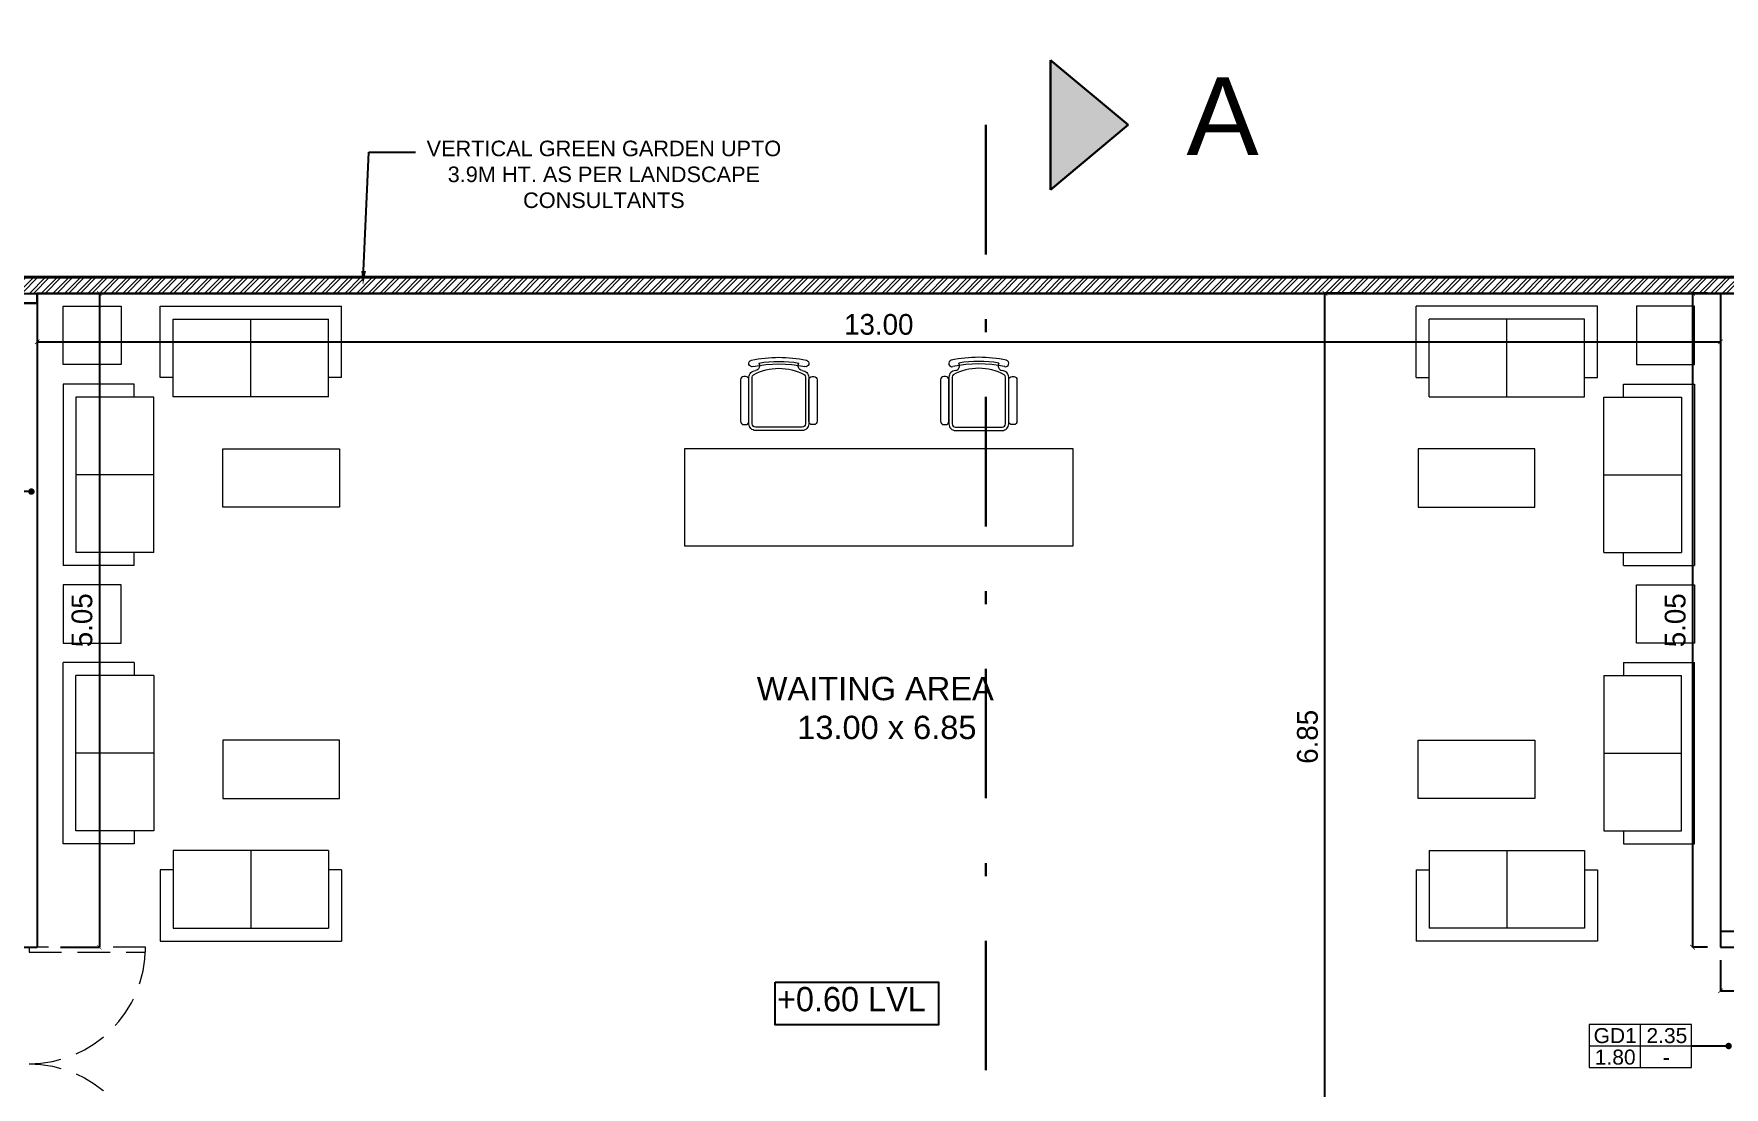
# Model space of a CAD drawing. Header units: metres. Extents: x 494 to 1845, y -666 to 1061.
# Drawn here: x 1489.76 to 1502.81, y 276.82 to 284.95 of the extents above; entities that cross this region are included whole.
import ezdxf
from ezdxf import colors
from ezdxf.entities.mleader import LeaderData, LeaderLine
from ezdxf.math import Vec2, Vec3

# ---------------------------------------------------------------- set-up
doc = ezdxf.new("R2010")
doc.units = ezdxf.units.M
doc.header["$MEASUREMENT"] = 0
for name, pattern in [('1', [0]), ('141011 - Typical Flr Plans -1 - 1.5 & 1-2 BHK_ Kolshet Namrata1$0$HIDDEN', [0.375, 0.25, -0.125]), ('DASHDOTX2', [2, 1, -0.5, 0, -0.5])]:
    doc.linetypes.add(name, pattern=pattern)
doc.layers.get('Defpoints').update_dxf_attribs({"color": 12})
for name, color, linetype, lineweight in [('ARCHITECTURAL COMMENTS', 2, 'Continuous', 30), ('DIMENSION', 8, 'Continuous', 5), ('VDA-DOOR', 23, 'Continuous', 5), ('VDA-DW TAGS', 4, 'Continuous', 9), ('VDA-HATCH', 8, 'Continuous', 9), ('VDA-WALL', 250, 'Continuous', 25), ('VDA_FURNITURE', 8, 'Continuous', 13)]:
    doc.layers.add(name, color=color, linetype=linetype, lineweight=lineweight)
for name, color, linetype in [('PLOT - SURVEY', 1, '1'), ('VDA DIMENSION', 8, 'Continuous'), ('VDA-TEXT', 250, '1'), ('VDA-WALL BELOW', 8, 'Continuous'), ('VDA_ROOF', 250, 'Continuous')]:
    doc.layers.add(name, color=color, linetype=linetype)
doc.styles.add('arial', font='arial.ttf', dxfattribs={"height": 0.3})
doc.styles.add('RS', font='GOTHIC.TTF')
doc.styles.get("Standard").update_dxf_attribs({"font": 'arial.ttf'})
doc.dimstyles.new('SMALL-1', dxfattribs={"dimtxt": 0.16, "dimasz": 0.035, "dimexe": 0, "dimexo": 0.1, "dimgap": 0.05, "dimtad": 1, "dimzin": 0, "dimdsep": 46, "dimtxsty": 'RS', "dimblk": 'DOT', "dimcen": 2.5, "dimclrd": 256, "dimclre": 256, "dimclrt": 5, "dimadec": 0, "dimazin": 0, "dimtfac": 1, "dimtdec": 3, "dimtofl": 0, "dimtmove": 0, "dimatfit": 3, "dimfxl": 0, "dimtolj": 1, "dimtzin": 0, "dimarcsym": 0})

# ---------------------------------------------------------------- blocks, each defined once
blk = doc.blocks.new('zw$ADB1')
at = {"linetype": 'DASHDOTX2', "lineweight": 30}
blk.add_hatch(color=1, dxfattribs=at).paths.add_polyline_path([(0, 0), (0.5, 0.6), (1, 0)])
at = {"color": 1, "linetype": 'DASHDOTX2', "lineweight": 30}
for p, q in [((0, 0), (0.5, 0.6)), ((1, 0), (0.5, 0.6)), ((0, 0), (1, 0))]:
    blk.add_line(p, q, dxfattribs=at)
blk = doc.blocks.new('SADFASDFS')
at = {"color": 1, "linetype": 'DASHDOTX2', "lineweight": 30}
blk.add_line((11.972, 10.163), (11.972, -5.337), dxfattribs=at)
at = {"color": 1, "linetype": 'DASHDOTX2', "lineweight": 30, "rotation": 270}
blk.add_blockref('zw$ADB1', (12.472, 10.663), dxfattribs=at)
at = {"insert": (14.081, 10.53), "char_height": 0.6, "width": 1.06935, "attachment_point": 3, "style": 'arial'}
blk.add_mtext('{\\C1;A}', dxfattribs=at)
blk = doc.blocks.new('2 seat sofa')
at = {"layer": 'VDA_FURNITURE'}
for p, q in [((0, 0), (1.4, 0)), ((0, -0.55), (0, 0)), ((0.1, -0.7), (0.1, -0.1)), ((0.1, -0.7), (0.1, -0.1)), ((0.1, -0.1), (1.3, -0.1)), ((0.7, -0.7), (0.7, -0.1)), ((1.3, -0.7), (1.3, -0.1)), ((1.4, -0.55), (1.4, 0)), ((0.1, -0.55), (0, -0.55)), ((1.4, -0.55), (1.3, -0.55)), ((1.3, -0.7), (0.1, -0.7))]:
    blk.add_line(p, q, dxfattribs=at)
blk = doc.blocks.new('fdasfdsaf')
at = {"layer": 'VDA_FURNITURE'}
blk.add_lwpolyline([(0, 0), (0.45, 0), (0.45, -0.45), (0, -0.45)], close=True, dxfattribs=at)
blk = doc.blocks.new('side table')
at = {"layer": 'VDA_FURNITURE'}
blk.add_lwpolyline([(0, 0), (0.9, 0), (0.9, -0.45), (0, -0.45)], close=True, dxfattribs=at)
blk = doc.blocks.new('chair')
at = {"layer": 'VDA_FURNITURE'}
for p, q in [((-0.231, -0.511), (-0.231, -0.511)), ((0.231, -0.511), (0.231, -0.511))]:
    blk.add_line(p, q, dxfattribs=at)
for points in [[(0.18, -0.462), (0.18, -0.462, 0.414214), (0.231, -0.411), (0.231, -0.051, 0.414214), (0.18, 0), (-0.18, 0, 0.414214), (-0.231, -0.051), (-0.231, -0.411, 0.414214), (-0.18, -0.462)], [(0.197, -0.43, 0.211652), (0.205, -0.411), (0.205, -0.051, 0.414214), (0.18, -0.026), (-0.18, -0.026, 0.414214), (-0.205, -0.051), (-0.205, -0.411, 0.211652), (-0.197, -0.43)]]:
    blk.add_lwpolyline(points, format="xyb", dxfattribs=at)
for points in [[(-0.27, -0.045), (-0.257, -0.045, -0.414214), (-0.231, -0.071), (-0.231, -0.392, -0.414214), (-0.257, -0.417), (-0.27, -0.417, -0.414214), (-0.295, -0.392), (-0.295, -0.071, -0.414214)], [(0.27, -0.045), (0.257, -0.045, 0.414214), (0.231, -0.071), (0.231, -0.392, 0.414214), (0.257, -0.417), (0.27, -0.417, 0.414214), (0.295, -0.392), (0.295, -0.071, 0.414214)]]:
    blk.add_lwpolyline(points, format="xyb", close=True, dxfattribs=at)
for centre, radius, start, end in [((-0.206, -0.518), 0.0257, 163.7398, 255.8623), ((-0.206, -0.518), 0.0257, 75.8623, 163.7398), ((0, 0.487), 1.001, 258.4635, 281.5365), ((0, -0.068), 0.412, 241.4547, 298.5453), ((-0.188, -0.5), 0.0389, 327.8157, 77.159), ((0, 0.487), 1.02, 261.2358, 278.7642), ((0.188, -0.5), 0.0389, 102.841, 212.1843), ((0.206, -0.518), 0.0257, 16.2602, 104.1377), ((0.206, -0.518), 0.0257, 284.1377, 16.2602), ((0, 0.485), 1.05, 258.3098, 281.6902)]:
    blk.add_arc(centre, radius, start, end, dxfattribs=at)
blk = doc.blocks.new('reception')
at = {"layer": 'VDA_FURNITURE'}
blk.add_lwpolyline([(3, -0.75), (3, 0), (0, 0), (0, -0.75)], close=True, dxfattribs=at)
blk = doc.blocks.new('reception table')
at = {"layer": 'VDA_FURNITURE', "xscale": -1, "rotation": 180}
blk.add_blockref('chair', (0.728, 0.891), dxfattribs=at)
at = {"layer": 'VDA_FURNITURE', "rotation": 180}
blk.add_blockref('chair', (2.272, 0.891), dxfattribs=at)
at = {"layer": 'VDA_FURNITURE'}
blk.add_blockref('reception', (0, 0.75), dxfattribs=at)
blk = doc.blocks.new('_ArchTick')
at = {"color": 0, "linetype": 'ByBlock', "const_width": 0.15}
blk.add_lwpolyline([(-0.5, -0.5), (0.5, 0.5)], dxfattribs=at)
blk = doc.blocks.new('*D78')
at = {"layer": 'Defpoints', "color": 0}
for p in [(1489.785, 282.887), (1502.785, 282.887), (1502.785, 282.575)]:
    blk.add_point(p, dxfattribs=at)
at = {"layer": 'VDA DIMENSION', "lineweight": -2}
for p, q in [((1489.785, 282.787), (1489.785, 282.575)), ((1502.785, 282.787), (1502.785, 282.575)), ((1489.785, 282.575), (1502.785, 282.575))]:
    blk.add_line(p, q, dxfattribs=at)
at = {"layer": 'VDA DIMENSION', "lineweight": -2, "xscale": 0.035, "yscale": 0.035, "zscale": 0.035, "rotation": 180}
blk.add_blockref('_ArchTick', (1489.785, 282.575), dxfattribs=at)
at = {"layer": 'VDA DIMENSION', "lineweight": -2, "xscale": 0.035, "yscale": 0.035, "zscale": 0.035}
blk.add_blockref('_ArchTick', (1502.785, 282.575), dxfattribs=at)
at = {"layer": 'VDA DIMENSION', "color": 5, "insert": (1496.285, 282.709), "char_height": 0.16, "attachment_point": 5, "style": 'RS'}
blk.add_mtext('\\A1;13.00', dxfattribs=at)
blk = doc.blocks.new('*D79')
at = {"layer": 'Defpoints', "color": 0}
for p in [(1499.73, 282.95), (1500.71, 282.95), (1500.71, 276.1)]:
    blk.add_point(p, dxfattribs=at)
at = {"layer": 'VDA DIMENSION', "lineweight": -2}
for p, q in [((1500.03, 282.95), (1499.73, 282.95)), ((1499.73, 276.1), (1499.73, 282.95)), ((1500.03, 276.1), (1499.73, 276.1))]:
    blk.add_line(p, q, dxfattribs=at)
at = {"layer": 'VDA DIMENSION', "lineweight": -2, "xscale": 0.035, "yscale": 0.035, "zscale": 0.035}
for p, rotation in [((1499.73, 282.95), 90), ((1499.73, 276.1), 270)]:
    blk.add_blockref('_ArchTick', p, dxfattribs=dict(at, rotation=rotation))
at = {"layer": 'VDA DIMENSION', "color": 5, "insert": (1499.596, 279.525), "char_height": 0.16, "attachment_point": 5, "rotation": 90, "style": 'RS'}
blk.add_mtext('\\A1;6.85', dxfattribs=at)
blk = doc.blocks.new('*D88')
at = {"layer": 'Defpoints', "color": 0}
for p in [(1502.785, 282.95), (1502.57, 277.9), (1502.785, 277.9)]:
    blk.add_point(p, dxfattribs=at)
at = {"layer": 'VDA DIMENSION', "lineweight": -2}
for p, q in [((1502.685, 282.95), (1502.57, 282.95)), ((1502.57, 282.95), (1502.57, 277.9)), ((1502.685, 277.9), (1502.57, 277.9))]:
    blk.add_line(p, q, dxfattribs=at)
at = {"layer": 'VDA DIMENSION', "lineweight": -2, "xscale": 0.035, "yscale": 0.035, "zscale": 0.035}
for p, rotation in [((1502.57, 282.95), 90), ((1502.57, 277.9), 270)]:
    blk.add_blockref('_ArchTick', p, dxfattribs=dict(at, rotation=rotation))
at = {"layer": 'VDA DIMENSION', "color": 5, "insert": (1502.436, 280.425), "char_height": 0.16, "attachment_point": 5, "rotation": 90, "style": 'RS'}
blk.add_mtext('\\A1;5.05', dxfattribs=at)
blk = doc.blocks.new('*D89')
at = {"layer": 'Defpoints', "color": 0}
for p in [(1502.785, 277.9), (1516.66, 277.9), (1516.66, 277.564)]:
    blk.add_point(p, dxfattribs=at)
at = {"layer": 'VDA DIMENSION', "lineweight": -2}
for p, q in [((1502.785, 277.8), (1502.785, 277.564)), ((1516.66, 277.8), (1516.66, 277.564)), ((1502.785, 277.564), (1516.66, 277.564))]:
    blk.add_line(p, q, dxfattribs=at)
at = {"layer": 'VDA DIMENSION', "lineweight": -2, "xscale": 0.035, "yscale": 0.035, "zscale": 0.035, "rotation": 180}
blk.add_blockref('_ArchTick', (1502.785, 277.564), dxfattribs=at)
at = {"layer": 'VDA DIMENSION', "lineweight": -2, "xscale": 0.035, "yscale": 0.035, "zscale": 0.035}
blk.add_blockref('_ArchTick', (1516.66, 277.564), dxfattribs=at)
at = {"layer": 'VDA DIMENSION', "color": 5, "insert": (1509.723, 277.698), "char_height": 0.16, "attachment_point": 5, "style": 'RS'}
blk.add_mtext('\\A1;13.88', dxfattribs=at)
blk = doc.blocks.new('*D90')
at = {"layer": 'Defpoints', "color": 0}
for p in [(1489.785, 282.95), (1489.785, 277.9), (1490.266, 277.9)]:
    blk.add_point(p, dxfattribs=at)
at = {"layer": 'VDA DIMENSION', "lineweight": -2}
for p, q in [((1489.966, 282.95), (1490.266, 282.95)), ((1490.266, 282.95), (1490.266, 277.9)), ((1489.966, 277.9), (1490.266, 277.9))]:
    blk.add_line(p, q, dxfattribs=at)
at = {"layer": 'VDA DIMENSION', "lineweight": -2, "xscale": 0.035, "yscale": 0.035, "zscale": 0.035}
for p, rotation in [((1490.266, 282.95), 90), ((1490.266, 277.9), 270)]:
    blk.add_blockref('_ArchTick', p, dxfattribs=dict(at, rotation=rotation))
at = {"layer": 'VDA DIMENSION', "color": 5, "insert": (1490.132, 280.425), "char_height": 0.16, "attachment_point": 5, "rotation": 90, "style": 'RS'}
blk.add_mtext('\\A1;5.05', dxfattribs=at)
blk = doc.blocks.new('_Dot')
at = {"color": 0, "linetype": 'ByBlock', "lineweight": -2}
blk.add_line((-0.5, 0), (-1, 0), dxfattribs=at)
at = {"color": 0, "linetype": 'ByBlock', "const_width": 0.5}
blk.add_lwpolyline([(-0.25, 0, 1), (0.25, 0, 1)], format="xyb", close=True, dxfattribs=at)
blk = doc.blocks.new('D1')
at = {"layer": 'VDA-DW TAGS'}
for p, q in [((1407.798, 273.644), (1407.798, 273.975)), ((1408.193, 273.809), (1407.403, 273.809))]:
    blk.add_line(p, q, dxfattribs=at)
blk.add_lwpolyline([(1408.193, 273.975), (1407.403, 273.975), (1407.403, 273.644), (1408.193, 273.644)], close=True, dxfattribs=at)
at = {"layer": 'VDA-DW TAGS', "char_height": 0.116, "attachment_point": 8, "style": 'arial'}
for s, insert, width in [('GD1', (1407.603, 273.83), 0.28229), ('2.35', (1408.002, 273.83), 0.40166), ('1.80', (1407.603, 273.664), 0.27584), ('-', (1407.998, 273.664), 0.36617)]:
    blk.add_mtext(s, dxfattribs=dict(at, insert=insert, width=width))
blk = doc.blocks.new('afasfdas')
at = {"layer": 'VDA-DOOR', "color": 5, "linetype": '141011 - Typical Flr Plans -1 - 1.5 & 1-2 BHK_ Kolshet Namrata1$0$HIDDEN'}
for p, q in [((-0.038, -0.001), (-0.038, -0.9)), ((0, -0.001), (-0.038, -0.001)), ((0, -0.9), (0, -0.001)), ((-0.038, -0.9), (0, -0.9))]:
    blk.add_line(p, q, dxfattribs=at)
blk.add_arc((0, 0), 0.9, 180.0425, 270, dxfattribs=at)
blk = doc.blocks.new('DFSDFASDFASD')
at = {"layer": 'VDA_ROOF', "color": 5, "lineweight": 30, "ltscale": 4}
blk.add_lwpolyline([(43.72, 7.876), (16.866, 4.45), (-16.85, 4.45), (-16.85, -6.375), (7.45, -6.375), (7.45, -7.275), (43.72, -7.275), (43.72, -3.8), (45.045, -3.8), (45.045, 0.825), (43.72, 0.825)], close=True, dxfattribs=at)

msp = doc.modelspace()

# ---------------------------------------------------------------- hatches: boundary and pattern name
at = {"layer": 'VDA-HATCH'}
h = msp.add_hatch(dxfattribs=at)
h.set_pattern_fill('ANSI32', color=256, scale=0.17)
h.set_pattern_definition([(45, (87.54308, 2.66939), (-0.0450780573, 0.0450780573), []), (45, (87.573134, 2.66939), (-0.0450780573, 0.0450780573), [])])
h.paths.add_polyline_path([(1539.2103, 285.3516), (1539.2092, 285.4775), (1520.3759, 283.0747), (1489.6603, 283.0747), (1489.6603, 282.9497), (1520.3839, 282.9497)])
h.paths.add_polyline_path([(1501.9103, 272.5497), (1501.9103, 272.6747), (1502.7853, 272.6747), (1502.7853, 276.0997), (1502.8478, 276.0997), (1502.9103, 276.0997), (1502.9103, 272.6747), (1503.5103, 272.6747), (1503.5103, 272.5497)])
h.paths.add_polyline_path([(1507.8353, 272.5497), (1507.8353, 272.6747), (1508.4353, 272.6747), (1508.4353, 276.0997), (1508.5603, 276.0997), (1508.5603, 272.6747), (1509.1603, 272.6747), (1509.1603, 272.5497)])
h.paths.add_polyline_path([(1505.0103, 272.5497), (1505.0103, 272.6747), (1505.6103, 272.6747), (1505.6103, 276.0997), (1505.7353, 276.0997), (1505.7353, 272.6747), (1506.3353, 272.6747), (1506.3353, 272.5497)])
h.paths.add_polyline_path([(1510.6603, 272.5497), (1510.6603, 272.6747), (1511.2603, 272.6747), (1511.2603, 276.0997), (1511.3853, 276.0997), (1511.3853, 272.5497)])
h.paths.add_polyline_path([(1544.2803, 281.8623), (1544.2803, 281.9498), (1545.0053, 281.9498), (1545.0053, 281.8248), (1544.4053, 281.8248), (1544.4053, 280.6248), (1544.2803, 280.6248)])
h.paths.add_polyline_path([(1541.4739, 285.7664), (1542.4286, 285.8882), (1542.6022, 285.9104), (1542.6287, 285.9138), (1543.4823, 286.0227), (1543.4981, 285.8987), (1541.4897, 285.6424)])
h.paths.add_polyline_path([(1546.8053, 286.4466), (1546.9303, 286.4466), (1546.9303, 281.5248), (1546.8053, 281.5248)])
h.paths.add_polyline_path([(1545.2678, 286.2505), (1545.2836, 286.1265), (1546.8053, 286.3206), (1546.8053, 286.4466)])
h.paths.add_polyline_path([(1524.4853, 272.0497), (1524.4853, 275.0747), (1524.6103, 275.0747), (1524.6103, 272.0497)])
h.paths.add_polyline_path([(1524.3353, 275.9747), (1524.3353, 276.0997), (1526.9853, 276.0997), (1526.9853, 275.9747)])
h.paths.add_polyline_path([(1526.9853, 273.7997), (1527.1103, 273.7997), (1527.1103, 271.6497), (1526.9853, 271.6497)])
h.paths.add_polyline_path([(1545.7553, 281.8248), (1545.7553, 281.9498), (1546.8053, 281.9498), (1546.8053, 281.8248)])
h.paths.add_polyline_path([(1525.9603, 273.5247), (1526.9853, 273.5247), (1526.9853, 273.6497), (1525.9603, 273.6497)])
h.paths.add_polyline_path([(1511.2603, 271.6497), (1511.2603, 271.7747), (1512.0166, 271.7747), (1512.0166, 271.6497)])
h.paths.add_polyline_path([(1513.5166, 271.6497), (1513.5166, 271.7747), (1514.7791, 271.7747), (1514.7791, 271.6497)])
h.paths.add_polyline_path([(1511.2603, 272.5497), (1511.2603, 271.7747), (1511.3853, 271.7747), (1511.3853, 272.5497)])
h.paths.add_polyline_path([(1523.7353, 273.0747), (1524.4853, 273.0747), (1524.4853, 273.1997), (1523.7353, 273.1997)])
h.paths.add_polyline_path([(1539.2103, 285.4776), (1539.2103, 285.3516), (1539.7042, 285.4146), (1539.6884, 285.5386)])
h.paths.add_polyline_path([(1525.9603, 272.0497), (1525.9603, 272.7747), (1526.0853, 272.7747), (1526.0853, 272.0497)])
h.paths.add_polyline_path([(1523.8853, 274.6975), (1524.4853, 274.6975), (1524.4853, 274.8225), (1523.8853, 274.8225)])
h.paths.add_polyline_path([(1524.0353, 272.0497), (1524.0353, 272.1747), (1524.4853, 272.1747), (1524.4853, 272.0497)])
h.paths.add_polyline_path([(1522.9853, 272.0497), (1522.9853, 272.1747), (1523.4353, 272.1747), (1523.4353, 272.0497)])
h.paths.add_polyline_path([(1536.5353, 281.5248), (1536.6603, 281.5248), (1536.6603, 281.9498), (1536.5353, 281.9498), (1536.5353, 281.5248)])
h.paths.add_polyline_path([(1539.0853, 281.5248), (1539.0853, 281.9498), (1539.2103, 281.9498), (1539.2103, 281.5248)])
h.paths.add_polyline_path([(1541.9053, 281.5248), (1541.9053, 281.9498), (1542.0303, 281.9498), (1542.0303, 281.5248), (1541.9053, 281.5248)])
h.paths.add_polyline_path([(1525.9603, 272.0497), (1525.5853, 272.0497), (1525.5853, 272.1747), (1525.9603, 272.1747)])
h.paths.add_polyline_path([(1524.6103, 272.0497), (1524.6103, 272.1747), (1524.9853, 272.1747), (1524.9853, 272.0497)])
h.paths.add_polyline_path([(1546.8053, 280.6248), (1546.9303, 280.6248), (1546.9303, 280.9248), (1546.8053, 280.9248)])
h.paths.add_polyline_path([(1526.0853, 272.0497), (1526.0853, 272.1747), (1526.2353, 272.1747), (1526.2353, 272.0497)])
h.paths.add_polyline_path([(1526.9853, 272.0497), (1526.8353, 272.0497), (1526.8353, 272.1747), (1526.9853, 272.1747)])
h.paths.add_polyline_path([(1516.2791, 271.7747), (1516.2791, 271.6497), (1522.9853, 271.6497), (1522.9853, 276.0997), (1518.2353, 276.0997), (1518.2353, 275.9747), (1522.8603, 275.9747), (1522.8603, 271.7747), (1517.0353, 271.7747), (1517.0353, 276.0997), (1516.9103, 276.0997), (1516.9103, 271.7747)])
h.paths.add_polyline_path([(1489.6603, 272.6747), (1490.1426, 272.6747), (1490.1426, 272.5497), (1489.6603, 272.5497)])
h.paths.add_polyline_path([(1491.3426, 272.5497), (1491.3426, 272.6747), (1494.5853, 272.6747), (1494.5853, 272.5497)])
h.paths.add_polyline_path([(1495.7853, 272.6747), (1499.028, 272.6747), (1499.028, 272.5497), (1495.7853, 272.5497)])
h.paths.add_polyline_path([(1500.5853, 276.0997), (1500.7103, 276.0997), (1500.7103, 272.5497), (1500.228, 272.5497), (1500.228, 272.6747), (1500.5853, 272.6747)])

# ---------------------------------------------------------------- linework, layer by layer
at = {"color": 105, "lineweight": 30}
msp.add_lwpolyline([(1486.6603, 282.8747), (1489.7853, 282.8747), (1489.7853, 282.9497), (1520.3839, 282.9497), (1539.0853, 285.3357)], dxfattribs=at)
at = {"layer": 'PLOT - SURVEY', "color": 250, "linetype": 'Continuous', "lineweight": 40}
msp.add_line((1466.2433, 283.0747), (1520.3759, 283.0747), dxfattribs=at)
at = {"layer": 'VDA-TEXT', "color": 18, "true_color": 0x000000}
msp.add_lwpolyline([(1495.4851, 277.6292), (1496.7451, 277.6292), (1496.7451, 277.2994), (1495.4851, 277.2994)], close=True, dxfattribs=at)
at = {"layer": 'VDA-WALL'}
for p, q in [((1467.2333, 283.0747), (1520.3759, 283.0747)), ((1489.6603, 282.9497), (1520.3839, 282.9497))]:
    msp.add_line(p, q, dxfattribs=at)
at = {"layer": 'VDA-WALL BELOW'}
for p, q in [((1489.7853, 282.9497), (1489.7853, 277.8997)), ((1502.7853, 282.9497), (1502.7853, 277.8997)), ((1502.7853, 278.0247), (1508.7103, 278.0247)), ((1489.6603, 277.8997), (1489.7853, 277.8997)), ((1502.7853, 277.8997), (1517.0353, 277.8997))]:
    msp.add_line(p, q, dxfattribs=at)

# ---------------------------------------------------------------- block references
msp.add_blockref('DFSDFASDFASD', (1503.5103, 278.6247))
at = {"layer": 'ARCHITECTURAL COMMENTS'}
msp.add_blockref('SADFASDFS', (1485.1385, 274.0869), dxfattribs=at)
at = {"layer": 'VDA-DOOR', "color": 192, "rotation": 90}
msp.add_blockref('afasfdas', (1489.7221, 277.8997), dxfattribs=at)
at = {"layer": 'VDA-DOOR', "color": 192, "xscale": -1, "rotation": 89.9999999999999}
msp.add_blockref('afasfdas', (1489.7221, 276.0997), dxfattribs=at)
at = {"layer": 'VDA-DW TAGS', "color": 192}
msp.add_blockref('D1', (94.3691, 3.3279), dxfattribs=at)
at = {"layer": 'VDA_FURNITURE'}
for name, p in [('fdasfdsaf', (1489.9853, 282.8497)), ('2 seat sofa', (1490.7353, 282.8497)), ('reception table', (1494.7853, 280.9997)), ('side table', (1491.2201, 281.7497))]:
    msp.add_blockref(name, p, dxfattribs=at)
at = {"layer": 'VDA_FURNITURE', "xscale": -1}
for name, p in [('2 seat sofa', (1501.8353, 282.8497)), ('fdasfdsaf', (1502.5853, 282.8497)), ('side table', (1501.3505, 281.7497))]:
    msp.add_blockref(name, p, dxfattribs=at)
for name, p, rotation in [('2 seat sofa', (1489.9853, 282.2479), 89.99999999999972), ('fdasfdsaf', (1489.9853, 280.2479), 180), ('2 seat sofa', (1502.5853, 278.6979), 269.9999999999999), ('side table', (1491.2201, 279.0479), 180), ('2 seat sofa', (1490.7353, 277.9479), 180)]:
    msp.add_blockref(name, p, dxfattribs=dict(at, rotation=rotation))
at = {"layer": 'VDA_FURNITURE'}
for name, p, rotation in [('2 seat sofa', (1502.5853, 282.2479), 270.0000000000001), ('fdasfdsaf', (1502.5853, 280.2479), 180), ('2 seat sofa', (1489.9853, 278.6979), 90.00000000000007), ('side table', (1501.3505, 279.0479), 180), ('2 seat sofa', (1501.8353, 277.9479), 180)]:
    msp.add_blockref(name, p, dxfattribs=dict(at, rotation=rotation))

# ---------------------------------------------------------------- texts
at = {"layer": 'VDA-TEXT', "color": 1, "style": 'RS', "oblique": 0, "width": 1}
msp.add_text('+0.60 LVL', height=0.1875, rotation=0, dxfattribs=at).set_placement((1495.4983, 277.4053))
at = {"layer": 'VDA-TEXT', "insert": (1496.2226, 279.7464), "char_height": 0.18, "width": 4.378113, "attachment_point": 5, "style": 'arial'}
msp.add_mtext(' WAITING AREA\\P\\pi0.24950;13.00 x 6.85', dxfattribs=at)

# ---------------------------------------------------------------- dimensions: what is measured, and where the dimension line sits
at = {"layer": 'VDA DIMENSION'}
dim = msp.add_linear_dim(base=(1502.7853, 282.5747), p1=(1489.7853, 282.8872), p2=(1502.7853, 282.8872), dimstyle='SMALL-1', override={"dimblk": 'ArchTick', "dimarcsym": 1}, dxfattribs=at)
dim.commit()
dim.dimension.update_dxf_attribs({"geometry": '*D78', "text_midpoint": (1496.2853, 282.5747), "dimtype": 160})
for base, p1, p2, picture, middle in [((1490.2661, 277.8997), (1489.7853, 282.9497), (1489.7853, 277.8997), '*D90', (1490.1321, 280.4247)), ((1499.7296, 282.9497), (1500.7103, 276.0997), (1500.7103, 282.9497), '*D79', (1499.5955, 279.5247)), ((1502.5697, 277.8997), (1502.7853, 282.9497), (1502.7853, 277.8997), '*D88', (1502.4357, 280.4247))]:
    dim = msp.add_linear_dim(base=base, p1=p1, p2=p2, angle=90, dimstyle='SMALL-1', override={"dimblk": 'ArchTick', "dimarcsym": 1}, dxfattribs=at)
    dim.commit()
    dim.dimension.update_dxf_attribs({"geometry": picture, "text_midpoint": middle})
dim = msp.add_linear_dim(base=(1516.6603020452, 277.5637277384), p1=(1502.7853020452, 277.8996733825), p2=(1516.6603020452, 277.8996733825), dimstyle='SMALL-1', override={"dimblk": 'ArchTick', "dimarcsym": 1}, dxfattribs=at)
dim.commit()
dim.dimension.update_dxf_attribs({"geometry": '*D89', "text_midpoint": (1509.7228020452, 277.6977522115)})

# ---------------------------------------------------------------- leaders
at = {"layer": 'DIMENSION'}
msp.add_leader([(1502.8478, 277.137), (1502.5618, 277.137)], dimstyle='SMALL-1', override={"dimasz": 0.05, "dimclrd": 4, "dimldrblk": 'Dot'}, dxfattribs=at)
at = {"layer": 'VDA-DW TAGS', "color": 192}
msp.add_leader([(1489.7411, 281.4189), (1489.4788, 281.4183)], dimstyle='SMALL-1', override={"dimasz": 0.05, "dimclrd": 250, "dimldrblk": 'Dot'}, dxfattribs=at)
at = {"layer": 'VDA-TEXT'}
ml = msp.add_multileader_mtext('Standard', dxfattribs=at)
ml.set_content('{\\H0.66667x;\\C256;\\c0;VERTICAL GREEN GARDEN UPTO 3.9M HT. AS PER LANDSCAPE CONSULTANTS\\H1.5x;\\P\\pq*;} ', color=256)
ml.set_leader_properties()
ml.build(insert=Vec2(0, 0))
ml.multileader.update_dxf_attribs({"dogleg_length": 0.3591, "arrow_head_size": 0.11})
ctx = ml.context
ctx.base_point, ctx.char_height, ctx.arrow_head_size, ctx.landing_gap_size, ctx.plane_origin = Vec3(1492.7067, 284.039), 0.18, 0.11, 0.09, Vec3(1492.3016, 283.0129)
ctx.text_align_type = 1
notes = []
notes.append((ctx, [(0, (1, 1, 0), (1492.3476, 284.039), (1, 0), 0.3591, [(0, [(1492.3016, 283.0129)], 0, [])])]))
ctx.mtext.insert, ctx.mtext.width, ctx.mtext.defined_height, ctx.mtext.alignment, ctx.mtext.flow_direction = Vec3(1494.1619, 284.129), 3.105824, 1.4365, 2, 5
for ctx, leaders in notes:
    for number, flags, end, landing, length, lines in leaders:
        leader = LeaderData()
        leader.index, (leader.has_last_leader_line, leader.has_dogleg_vector, leader.attachment_direction) = number, flags
        leader.last_leader_point, leader.dogleg_vector, leader.dogleg_length = Vec3(end), Vec3(landing), length
        for number, points, colour, breaks in lines:
            line = LeaderLine()
            line.index, line.vertices, line.color, line.breaks = number, Vec3.list(points), colors.encode_raw_color(colour), breaks
            leader.lines.append(line)
        ctx.leaders.append(leader)

doc.saveas('drawing.dxf')
